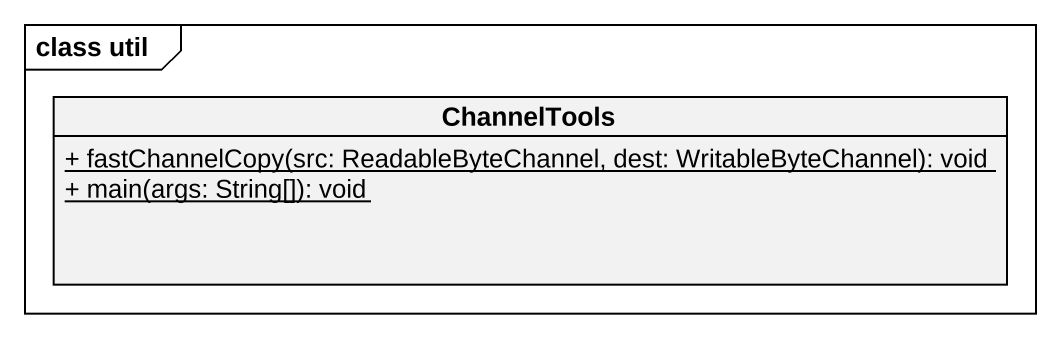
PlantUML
@startuml
mainframe class util
hide circle
hide empty members
skinparam classAttributeIconSize 0
class ChannelTools {
  {static} + fastChannelCopy(src: ReadableByteChannel, dest: WritableByteChannel): void
  {static} + main(args: String[]): void
}
@enduml
